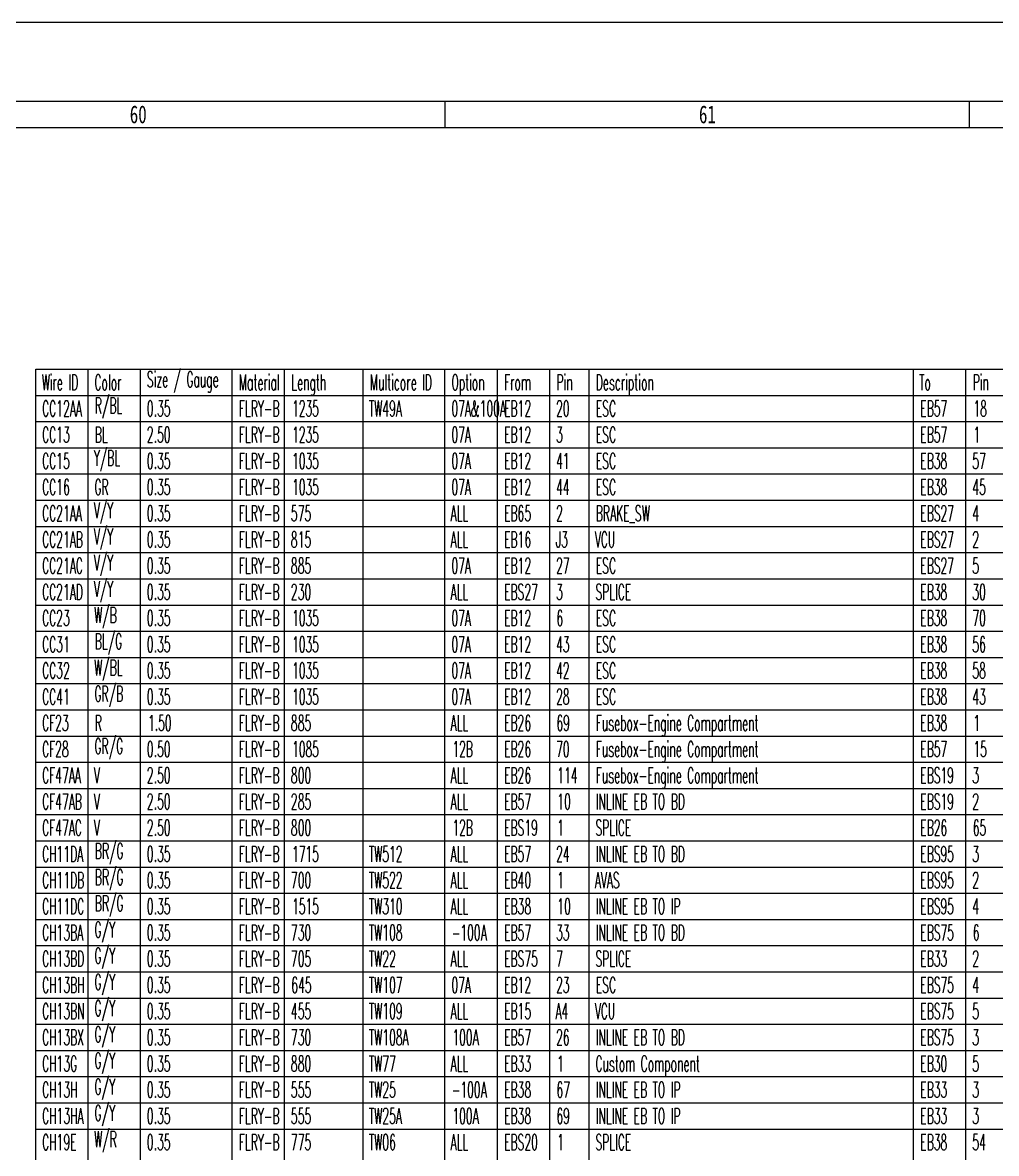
# Model space of a CAD drawing. Header units: inches. Extents: x 47316 to 59086, y 3141 to 11743.
# Drawn here: x 56187.3 to 56373.1, y 10083.3 to 10299.1 of the extents above; entities that cross this region are included whole.
import ezdxf

# ---------------------------------------------------------------- set-up
doc = ezdxf.new("R2010")
doc.units = ezdxf.units.IN
doc.header["$MEASUREMENT"] = 0
doc.styles.add('MtX_FangSong_GB2312', font='')
doc.styles.get("Standard").update_dxf_attribs({"font": ''})
doc.styles.get('MtX_FangSong_GB2312').set_extended_font_data('FangSong_GB2312')
doc.styles.get('Standard').set_extended_font_data('SimSun')

msp = doc.modelspace()

# ---------------------------------------------------------------- linework, layer by layer
at = {"color": 0, "lineweight": 15}
for p, q in [((57387.93, 10299.08), (50247.93, 10299.08)), ((50267.93, 10284.08), (57267.93, 10284.08)), ((56267.93, 10279.08), (56267.93, 10284.08)), ((56367.93, 10279.08), (56367.93, 10284.08)), ((50267.93, 10279.08), (57367.93, 10279.08)), ((56228.61, 10279.08), (56369.11, 10279.08))]:
    msp.add_line(p, q, dxfattribs=at)
at = {"color": 0, "linetype": 'Continuous', "lineweight": 15}
for p, q in [((56189.8, 9727.95), (56189.8, 10232.95)), ((56189.8, 10232.95), (56516.65, 10232.95)), ((56199.8, 9727.95), (56199.8, 10232.95)), ((56209.8, 9727.95), (56209.8, 10232.95)), ((56227.27, 9727.95), (56227.27, 10232.95)), ((56237.27, 9727.95), (56237.27, 10232.95)), ((56252.27, 9727.95), (56252.27, 10232.95)), ((56267.87, 9727.95), (56267.87, 10232.95)), ((56277.87, 9727.95), (56277.87, 10232.95)), ((56287.87, 9727.95), (56287.87, 10232.95)), ((56295.37, 9727.95), (56295.37, 10232.95)), ((56357.26, 9727.95), (56357.26, 10232.95)), ((56367.26, 9727.95), (56367.26, 10232.95)), ((56189.8, 10227.95), (56516.65, 10227.95)), ((56189.8, 10222.95), (56516.65, 10222.95)), ((56189.8, 10217.95), (56516.65, 10217.95)), ((56189.8, 10212.95), (56516.65, 10212.95)), ((56189.8, 10207.95), (56516.65, 10207.95)), ((56189.8, 10202.95), (56516.65, 10202.95)), ((56189.8, 10197.95), (56516.65, 10197.95)), ((56189.8, 10192.95), (56516.65, 10192.95)), ((56189.8, 10187.95), (56516.65, 10187.95)), ((56189.8, 10182.95), (56516.65, 10182.95)), ((56189.8, 10177.95), (56516.65, 10177.95)), ((56189.8, 10172.95), (56516.65, 10172.95)), ((56189.8, 10167.95), (56516.65, 10167.95)), ((56189.8, 10162.95), (56516.65, 10162.95)), ((56189.8, 10157.95), (56516.65, 10157.95)), ((56189.8, 10152.95), (56516.65, 10152.95)), ((56189.8, 10147.95), (56516.65, 10147.95)), ((56189.8, 10142.95), (56516.65, 10142.95)), ((56189.8, 10137.95), (56516.65, 10137.95)), ((56189.8, 10132.95), (56516.65, 10132.95)), ((56189.8, 10127.95), (56516.65, 10127.95)), ((56189.8, 10122.95), (56516.65, 10122.95)), ((56189.8, 10117.95), (56516.65, 10117.95)), ((56189.8, 10112.95), (56516.65, 10112.95)), ((56189.8, 10107.95), (56516.65, 10107.95)), ((56189.8, 10102.95), (56516.65, 10102.95)), ((56189.8, 10097.95), (56516.65, 10097.95)), ((56189.8, 10092.95), (56516.65, 10092.95)), ((56189.8, 10087.95), (56516.65, 10087.95))]:
    msp.add_line(p, q, dxfattribs=at)

# ---------------------------------------------------------------- texts
at = {"color": 0, "lineweight": 15, "style": 'MtX_FangSong_GB2312', "width": 0.7}
for s, p in [('60', (56207.74, 10279.88)), ('61', (56316.33, 10279.88))]:
    msp.add_text(s, height=3.4, dxfattribs=at).set_placement(p)
at = {"color": 140, "linetype": 'Continuous', "lineweight": 15, "char_height": 3, "attachment_point": 1}
for s, insert, width in [('\\Fromans.shx;\\W0.5000000000;\\T1.0000000000;\\o\\lWire ID', (56190.95, 10231.95), 8.0714), ('\\Fromans.shx;\\W0.5000000000;\\T1.0000000000;\\o\\lColor', (56201.02, 10231.95), 5.7143), ('\\Fromans.shx;\\W0.5000000000;\\T1.0000000000;\\o\\lSize / Gauge', (56211.02, 10232.52), 15.9286), ('\\Fromans.shx;\\W0.5000000000;\\T1.0000000000;\\o\\lMaterial', (56228.56, 10231.95), 8.6429), ('\\Fromans.shx;\\W0.5000000000;\\T1.0000000000;\\o\\lLength', (56238.56, 10231.95), 7.4286), ('\\Fromans.shx;\\W0.5000000000;\\T1.0000000000;\\o\\lMulticore ID', (56253.56, 10231.95), 13.5), ('\\Fromans.shx;\\W0.5000000000;\\T1.0000000000;\\o\\lOption', (56269.09, 10231.95), 7.0714), ('\\Fromans.shx;\\W0.5000000000;\\T1.0000000000;\\o\\lFrom', (56279.16, 10231.95), 5.7143), ('\\Fromans.shx;\\W0.5000000000;\\T1.0000000000;\\o\\lPin', (56289.16, 10231.95), 3.4286), ('\\Fromans.shx;\\W0.5000000000;\\T1.0000000000;\\o\\lDescription', (56296.66, 10231.95), 12.2857), ('\\Fromans.shx;\\W0.5000000000;\\T1.0000000000;\\o\\lTo', (56358.34, 10231.95), 2.5), ('\\Fromans.shx;\\W0.5000000000;\\T1.0000000000;\\o\\lPin', (56368.55, 10231.95), 3.4286)]:
    msp.add_mtext(s, dxfattribs=dict(at, insert=insert, width=width))
at = {"color": 7, "linetype": 'Continuous', "lineweight": 15, "char_height": 3, "attachment_point": 1}
for s, insert, width in [('\\Fromans.shx;\\W0.5000000000;\\T1.0000000000;\\o\\lR/BL', (56201.09, 10227.52), 5.7857), ('\\Fromans.shx;\\W0.5000000000;\\T1.0000000000;\\o\\lCC12AA', (56191.02, 10226.95), 8.4286), ('\\Fromans.shx;\\W0.5000000000;\\T1.0000000000;\\o\\l0.35', (56211.02, 10226.95), 5), ('\\Fromans.shx;\\W0.5000000000;\\T1.0000000000;\\o\\lFLRY-B', (56228.56, 10226.95), 8.6429), ('\\Fromans.shx;\\W0.5000000000;\\T1.0000000000;\\o\\l1235', (56238.7, 10226.95), 5.7143), ('\\Fromans.shx;\\W0.5000000000;\\T1.0000000000;\\o\\lTW49A', (56253.35, 10226.95), 7), ('\\Fromans.shx;\\W0.5000000000;\\T1.0000000000;\\o\\l07A&100A', (56269.09, 10226.95), 11.5714), ('\\Fromans.shx;\\W0.5000000000;\\T1.0000000000;\\o\\lEB12', (56279.16, 10226.95), 5.7143), ('\\Fromans.shx;\\W0.5000000000;\\T1.0000000000;\\o\\l20', (56289.09, 10226.95), 2.8571), ('\\Fromans.shx;\\W0.5000000000;\\T1.0000000000;\\o\\lESC', (56296.66, 10226.95), 4.2857), ('\\Fromans.shx;\\W0.5000000000;\\T1.0000000000;\\o\\lEB57', (56358.55, 10226.95), 5.7143), ('\\Fromans.shx;\\W0.5000000000;\\T1.0000000000;\\o\\l18', (56368.69, 10226.95), 2.8571), ('\\Fromans.shx;\\W0.5000000000;\\T1.0000000000;\\o\\lCC13', (56191.02, 10221.95), 5.8571), ('\\Fromans.shx;\\W0.5000000000;\\T1.0000000000;\\o\\lBL', (56201.09, 10221.95), 2.7143), ('\\Fromans.shx;\\W0.5000000000;\\T1.0000000000;\\o\\l2.50', (56211.02, 10221.95), 5), ('\\Fromans.shx;\\W0.5000000000;\\T1.0000000000;\\o\\lFLRY-B', (56228.56, 10221.95), 8.6429), ('\\Fromans.shx;\\W0.5000000000;\\T1.0000000000;\\o\\l1235', (56238.7, 10221.95), 5.7143), ('\\Fromans.shx;\\W0.5000000000;\\T1.0000000000;\\o\\l07A', (56269.09, 10221.95), 4.1429), ('\\Fromans.shx;\\W0.5000000000;\\T1.0000000000;\\o\\lEB12', (56279.16, 10221.95), 5.7143), ('\\Fromans.shx;\\W0.5000000000;\\T1.0000000000;\\o\\l3', (56289.09, 10221.95), 1.4286), ('\\Fromans.shx;\\W0.5000000000;\\T1.0000000000;\\o\\lESC', (56296.66, 10221.95), 4.2857), ('\\Fromans.shx;\\W0.5000000000;\\T1.0000000000;\\o\\lEB57', (56358.55, 10221.95), 5.7143), ('\\Fromans.shx;\\W0.5000000000;\\T1.0000000000;\\o\\l1', (56368.69, 10221.95), 1.4286), ('\\Fromans.shx;\\W0.5000000000;\\T1.0000000000;\\o\\lCC15', (56191.02, 10216.95), 5.8571), ('\\Fromans.shx;\\W0.5000000000;\\T1.0000000000;\\o\\lY/BL', (56200.88, 10217.52), 5.5714), ('\\Fromans.shx;\\W0.5000000000;\\T1.0000000000;\\o\\l0.35', (56211.02, 10216.95), 5), ('\\Fromans.shx;\\W0.5000000000;\\T1.0000000000;\\o\\lFLRY-B', (56228.56, 10216.95), 8.6429), ('\\Fromans.shx;\\W0.5000000000;\\T1.0000000000;\\o\\l1035', (56238.7, 10216.95), 5.7143), ('\\Fromans.shx;\\W0.5000000000;\\T1.0000000000;\\o\\l07A', (56269.09, 10216.95), 4.1429), ('\\Fromans.shx;\\W0.5000000000;\\T1.0000000000;\\o\\lEB12', (56279.16, 10216.95), 5.7143), ('\\Fromans.shx;\\W0.5000000000;\\T1.0000000000;\\o\\l41', (56289.09, 10216.95), 2.8571), ('\\Fromans.shx;\\W0.5000000000;\\T1.0000000000;\\o\\lESC', (56296.66, 10216.95), 4.2857), ('\\Fromans.shx;\\W0.5000000000;\\T1.0000000000;\\o\\lEB38', (56358.55, 10216.95), 5.7143), ('\\Fromans.shx;\\W0.5000000000;\\T1.0000000000;\\o\\l57', (56368.48, 10216.95), 2.8571), ('\\Fromans.shx;\\W0.5000000000;\\T1.0000000000;\\o\\lCC16', (56191.02, 10211.95), 5.8571), ('\\Fromans.shx;\\W0.5000000000;\\T1.0000000000;\\o\\lGR', (56201.02, 10211.95), 3), ('\\Fromans.shx;\\W0.5000000000;\\T1.0000000000;\\o\\l0.35', (56211.02, 10211.95), 5), ('\\Fromans.shx;\\W0.5000000000;\\T1.0000000000;\\o\\lFLRY-B', (56228.56, 10211.95), 8.6429), ('\\Fromans.shx;\\W0.5000000000;\\T1.0000000000;\\o\\l1035', (56238.7, 10211.95), 5.7143), ('\\Fromans.shx;\\W0.5000000000;\\T1.0000000000;\\o\\l07A', (56269.09, 10211.95), 4.1429), ('\\Fromans.shx;\\W0.5000000000;\\T1.0000000000;\\o\\lEB12', (56279.16, 10211.95), 5.7143), ('\\Fromans.shx;\\W0.5000000000;\\T1.0000000000;\\o\\l44', (56289.09, 10211.95), 2.8571), ('\\Fromans.shx;\\W0.5000000000;\\T1.0000000000;\\o\\lESC', (56296.66, 10211.95), 4.2857), ('\\Fromans.shx;\\W0.5000000000;\\T1.0000000000;\\o\\lEB38', (56358.55, 10211.95), 5.7143), ('\\Fromans.shx;\\W0.5000000000;\\T1.0000000000;\\o\\l45', (56368.48, 10211.95), 2.8571), ('\\Fromans.shx;\\W0.5000000000;\\T1.0000000000;\\o\\lCC21AA', (56191.02, 10206.95), 8.4286), ('\\Fromans.shx;\\W0.5000000000;\\T1.0000000000;\\o\\lV/Y', (56200.88, 10207.52), 4.1429), ('\\Fromans.shx;\\W0.5000000000;\\T1.0000000000;\\o\\l0.35', (56211.02, 10206.95), 5), ('\\Fromans.shx;\\W0.5000000000;\\T1.0000000000;\\o\\lFLRY-B', (56228.56, 10206.95), 8.6429), ('\\Fromans.shx;\\W0.5000000000;\\T1.0000000000;\\o\\l575', (56238.49, 10206.95), 4.2857), ('\\Fromans.shx;\\W0.5000000000;\\T1.0000000000;\\o\\lALL', (56268.95, 10206.95), 3.7143), ('\\Fromans.shx;\\W0.5000000000;\\T1.0000000000;\\o\\lEB65', (56279.16, 10206.95), 5.7143), ('\\Fromans.shx;\\W0.5000000000;\\T1.0000000000;\\o\\l2', (56289.09, 10206.95), 1.4286), ('\\Fromans.shx;\\W0.5000000000;\\T1.0000000000;\\o\\lBRAKE_SW', (56296.66, 10206.95), 12), ('\\Fromans.shx;\\W0.5000000000;\\T1.0000000000;\\o\\lEBS27', (56358.55, 10206.95), 7.1429), ('\\Fromans.shx;\\W0.5000000000;\\T1.0000000000;\\o\\l4', (56368.48, 10206.95), 1.4286), ('\\Fromans.shx;\\W0.5000000000;\\T1.0000000000;\\o\\lCC21AB', (56191.02, 10201.95), 8.6429), ('\\Fromans.shx;\\W0.5000000000;\\T1.0000000000;\\o\\lV/Y', (56200.88, 10202.52), 4.1429), ('\\Fromans.shx;\\W0.5000000000;\\T1.0000000000;\\o\\l0.35', (56211.02, 10201.95), 5), ('\\Fromans.shx;\\W0.5000000000;\\T1.0000000000;\\o\\lFLRY-B', (56228.56, 10201.95), 8.6429), ('\\Fromans.shx;\\W0.5000000000;\\T1.0000000000;\\o\\l815', (56238.49, 10201.95), 4.2857), ('\\Fromans.shx;\\W0.5000000000;\\T1.0000000000;\\o\\lALL', (56268.95, 10201.95), 3.7143), ('\\Fromans.shx;\\W0.5000000000;\\T1.0000000000;\\o\\lEB16', (56279.16, 10201.95), 5.7143), ('\\Fromans.shx;\\W0.5000000000;\\T1.0000000000;\\o\\lJ3', (56289.02, 10201.95), 2.5714), ('\\Fromans.shx;\\W0.5000000000;\\T1.0000000000;\\o\\lVCU', (56296.45, 10201.95), 4.3571), ('\\Fromans.shx;\\W0.5000000000;\\T1.0000000000;\\o\\lEBS27', (56358.55, 10201.95), 7.1429), ('\\Fromans.shx;\\W0.5000000000;\\T1.0000000000;\\o\\l2', (56368.48, 10201.95), 1.4286), ('\\Fromans.shx;\\W0.5000000000;\\T1.0000000000;\\o\\lV/Y', (56200.88, 10197.52), 4.1429), ('\\Fromans.shx;\\W0.5000000000;\\T1.0000000000;\\o\\lCC21AC', (56191.02, 10196.95), 8.6429), ('\\Fromans.shx;\\W0.5000000000;\\T1.0000000000;\\o\\l0.35', (56211.02, 10196.95), 5), ('\\Fromans.shx;\\W0.5000000000;\\T1.0000000000;\\o\\lFLRY-B', (56228.56, 10196.95), 8.6429), ('\\Fromans.shx;\\W0.5000000000;\\T1.0000000000;\\o\\l885', (56238.49, 10196.95), 4.2857), ('\\Fromans.shx;\\W0.5000000000;\\T1.0000000000;\\o\\l07A', (56269.09, 10196.95), 4.1429), ('\\Fromans.shx;\\W0.5000000000;\\T1.0000000000;\\o\\lEB12', (56279.16, 10196.95), 5.7143), ('\\Fromans.shx;\\W0.5000000000;\\T1.0000000000;\\o\\l27', (56289.09, 10196.95), 2.8571), ('\\Fromans.shx;\\W0.5000000000;\\T1.0000000000;\\o\\lESC', (56296.66, 10196.95), 4.2857), ('\\Fromans.shx;\\W0.5000000000;\\T1.0000000000;\\o\\lEBS27', (56358.55, 10196.95), 7.1429), ('\\Fromans.shx;\\W0.5000000000;\\T1.0000000000;\\o\\l5', (56368.48, 10196.95), 1.4286), ('\\Fromans.shx;\\W0.5000000000;\\T1.0000000000;\\o\\lV/Y', (56200.88, 10192.52), 4.1429), ('\\Fromans.shx;\\W0.5000000000;\\T1.0000000000;\\o\\lCC21AD', (56191.02, 10191.95), 8.6429), ('\\Fromans.shx;\\W0.5000000000;\\T1.0000000000;\\o\\l0.35', (56211.02, 10191.95), 5), ('\\Fromans.shx;\\W0.5000000000;\\T1.0000000000;\\o\\lFLRY-B', (56228.56, 10191.95), 8.6429), ('\\Fromans.shx;\\W0.5000000000;\\T1.0000000000;\\o\\l230', (56238.49, 10191.95), 4.2857), ('\\Fromans.shx;\\W0.5000000000;\\T1.0000000000;\\o\\lALL', (56268.95, 10191.95), 3.7143), ('\\Fromans.shx;\\W0.5000000000;\\T1.0000000000;\\o\\lEBS27', (56279.16, 10191.95), 7.1429), ('\\Fromans.shx;\\W0.5000000000;\\T1.0000000000;\\o\\l3', (56289.09, 10191.95), 1.4286), ('\\Fromans.shx;\\W0.5000000000;\\T1.0000000000;\\o\\lSPLICE', (56296.59, 10191.95), 7.5714), ('\\Fromans.shx;\\W0.5000000000;\\T1.0000000000;\\o\\lEB38', (56358.55, 10191.95), 5.7143), ('\\Fromans.shx;\\W0.5000000000;\\T1.0000000000;\\o\\l30', (56368.48, 10191.95), 2.8571), ('\\Fromans.shx;\\W0.5000000000;\\T1.0000000000;\\o\\lCC23', (56191.02, 10186.95), 5.8571), ('\\Fromans.shx;\\W0.5000000000;\\T1.0000000000;\\o\\lW/B', (56200.95, 10187.52), 4.7857), ('\\Fromans.shx;\\W0.5000000000;\\T1.0000000000;\\o\\l0.35', (56211.02, 10186.95), 5), ('\\Fromans.shx;\\W0.5000000000;\\T1.0000000000;\\o\\lFLRY-B', (56228.56, 10186.95), 8.6429), ('\\Fromans.shx;\\W0.5000000000;\\T1.0000000000;\\o\\l1035', (56238.7, 10186.95), 5.7143), ('\\Fromans.shx;\\W0.5000000000;\\T1.0000000000;\\o\\l07A', (56269.09, 10186.95), 4.1429), ('\\Fromans.shx;\\W0.5000000000;\\T1.0000000000;\\o\\lEB12', (56279.16, 10186.95), 5.7143), ('\\Fromans.shx;\\W0.5000000000;\\T1.0000000000;\\o\\l6', (56289.16, 10186.95), 1.4286), ('\\Fromans.shx;\\W0.5000000000;\\T1.0000000000;\\o\\lESC', (56296.66, 10186.95), 4.2857), ('\\Fromans.shx;\\W0.5000000000;\\T1.0000000000;\\o\\lEB38', (56358.55, 10186.95), 5.7143), ('\\Fromans.shx;\\W0.5000000000;\\T1.0000000000;\\o\\l70', (56368.48, 10186.95), 2.8571), ('\\Fromans.shx;\\W0.5000000000;\\T1.0000000000;\\o\\lBL/G', (56201.09, 10182.52), 5.7857), ('\\Fromans.shx;\\W0.5000000000;\\T1.0000000000;\\o\\lCC31', (56191.02, 10181.95), 5.8571), ('\\Fromans.shx;\\W0.5000000000;\\T1.0000000000;\\o\\l0.35', (56211.02, 10181.95), 5), ('\\Fromans.shx;\\W0.5000000000;\\T1.0000000000;\\o\\lFLRY-B', (56228.56, 10181.95), 8.6429), ('\\Fromans.shx;\\W0.5000000000;\\T1.0000000000;\\o\\l1035', (56238.7, 10181.95), 5.7143), ('\\Fromans.shx;\\W0.5000000000;\\T1.0000000000;\\o\\l07A', (56269.09, 10181.95), 4.1429), ('\\Fromans.shx;\\W0.5000000000;\\T1.0000000000;\\o\\lEB12', (56279.16, 10181.95), 5.7143), ('\\Fromans.shx;\\W0.5000000000;\\T1.0000000000;\\o\\l43', (56289.09, 10181.95), 2.8571), ('\\Fromans.shx;\\W0.5000000000;\\T1.0000000000;\\o\\lESC', (56296.66, 10181.95), 4.2857), ('\\Fromans.shx;\\W0.5000000000;\\T1.0000000000;\\o\\lEB38', (56358.55, 10181.95), 5.7143), ('\\Fromans.shx;\\W0.5000000000;\\T1.0000000000;\\o\\l56', (56368.48, 10181.95), 2.8571), ('\\Fromans.shx;\\W0.5000000000;\\T1.0000000000;\\o\\lW/BL', (56200.95, 10177.52), 6), ('\\Fromans.shx;\\W0.5000000000;\\T1.0000000000;\\o\\lCC32', (56191.02, 10176.95), 5.8571), ('\\Fromans.shx;\\W0.5000000000;\\T1.0000000000;\\o\\l0.35', (56211.02, 10176.95), 5), ('\\Fromans.shx;\\W0.5000000000;\\T1.0000000000;\\o\\lFLRY-B', (56228.56, 10176.95), 8.6429), ('\\Fromans.shx;\\W0.5000000000;\\T1.0000000000;\\o\\l1035', (56238.7, 10176.95), 5.7143), ('\\Fromans.shx;\\W0.5000000000;\\T1.0000000000;\\o\\l07A', (56269.09, 10176.95), 4.1429), ('\\Fromans.shx;\\W0.5000000000;\\T1.0000000000;\\o\\lEB12', (56279.16, 10176.95), 5.7143), ('\\Fromans.shx;\\W0.5000000000;\\T1.0000000000;\\o\\l42', (56289.09, 10176.95), 2.8571), ('\\Fromans.shx;\\W0.5000000000;\\T1.0000000000;\\o\\lESC', (56296.66, 10176.95), 4.2857), ('\\Fromans.shx;\\W0.5000000000;\\T1.0000000000;\\o\\lEB38', (56358.55, 10176.95), 5.7143), ('\\Fromans.shx;\\W0.5000000000;\\T1.0000000000;\\o\\l58', (56368.48, 10176.95), 2.8571), ('\\Fromans.shx;\\W0.5000000000;\\T1.0000000000;\\o\\lCC41', (56191.02, 10171.95), 5.8571), ('\\Fromans.shx;\\W0.5000000000;\\T1.0000000000;\\o\\lGR/B', (56201.02, 10172.52), 6.0714), ('\\Fromans.shx;\\W0.5000000000;\\T1.0000000000;\\o\\l0.35', (56211.02, 10171.95), 5), ('\\Fromans.shx;\\W0.5000000000;\\T1.0000000000;\\o\\lFLRY-B', (56228.56, 10171.95), 8.6429), ('\\Fromans.shx;\\W0.5000000000;\\T1.0000000000;\\o\\l1035', (56238.7, 10171.95), 5.7143), ('\\Fromans.shx;\\W0.5000000000;\\T1.0000000000;\\o\\l07A', (56269.09, 10171.95), 4.1429), ('\\Fromans.shx;\\W0.5000000000;\\T1.0000000000;\\o\\lEB12', (56279.16, 10171.95), 5.7143), ('\\Fromans.shx;\\W0.5000000000;\\T1.0000000000;\\o\\l28', (56289.09, 10171.95), 2.8571), ('\\Fromans.shx;\\W0.5000000000;\\T1.0000000000;\\o\\lESC', (56296.66, 10171.95), 4.2857), ('\\Fromans.shx;\\W0.5000000000;\\T1.0000000000;\\o\\lEB38', (56358.55, 10171.95), 5.7143), ('\\Fromans.shx;\\W0.5000000000;\\T1.0000000000;\\o\\l43', (56368.48, 10171.95), 2.8571), ('\\Fromans.shx;\\W0.5000000000;\\T1.0000000000;\\o\\lCF23', (56191.02, 10166.95), 5.6429), ('\\Fromans.shx;\\W0.5000000000;\\T1.0000000000;\\o\\lR', (56201.09, 10166.95), 1.5), ('\\Fromans.shx;\\W0.5000000000;\\T1.0000000000;\\o\\l1.50', (56211.23, 10166.95), 5), ('\\Fromans.shx;\\W0.5000000000;\\T1.0000000000;\\o\\lFLRY-B', (56228.56, 10166.95), 8.6429), ('\\Fromans.shx;\\W0.5000000000;\\T1.0000000000;\\o\\l885', (56238.49, 10166.95), 4.2857), ('\\Fromans.shx;\\W0.5000000000;\\T1.0000000000;\\o\\lALL', (56268.95, 10166.95), 3.7143), ('\\Fromans.shx;\\W0.5000000000;\\T1.0000000000;\\o\\lEB26', (56279.16, 10166.95), 5.7143), ('\\Fromans.shx;\\W0.5000000000;\\T1.0000000000;\\o\\l69', (56289.16, 10166.95), 2.8571), ('\\Fromans.shx;\\W0.5000000000;\\T1.0000000000;\\o\\lFusebox-Engine Compartment', (56296.66, 10166.95), 34.8571), ('\\Fromans.shx;\\W0.5000000000;\\T1.0000000000;\\o\\lEB38', (56358.55, 10166.95), 5.7143), ('\\Fromans.shx;\\W0.5000000000;\\T1.0000000000;\\o\\l1', (56368.69, 10166.95), 1.4286), ('\\Fromans.shx;\\W0.5000000000;\\T1.0000000000;\\o\\lGR/G', (56201.02, 10162.52), 6.0714), ('\\Fromans.shx;\\W0.5000000000;\\T1.0000000000;\\o\\lCF28', (56191.02, 10161.95), 5.6429), ('\\Fromans.shx;\\W0.5000000000;\\T1.0000000000;\\o\\l0.50', (56211.02, 10161.95), 5), ('\\Fromans.shx;\\W0.5000000000;\\T1.0000000000;\\o\\lFLRY-B', (56228.56, 10161.95), 8.6429), ('\\Fromans.shx;\\W0.5000000000;\\T1.0000000000;\\o\\l1085', (56238.7, 10161.95), 5.7143), ('\\Fromans.shx;\\W0.5000000000;\\T1.0000000000;\\o\\l12B', (56269.3, 10161.95), 4.3571), ('\\Fromans.shx;\\W0.5000000000;\\T1.0000000000;\\o\\lEB26', (56279.16, 10161.95), 5.7143), ('\\Fromans.shx;\\W0.5000000000;\\T1.0000000000;\\o\\l70', (56289.09, 10161.95), 2.8571), ('\\Fromans.shx;\\W0.5000000000;\\T1.0000000000;\\o\\lFusebox-Engine Compartment', (56296.66, 10161.95), 34.8571), ('\\Fromans.shx;\\W0.5000000000;\\T1.0000000000;\\o\\lEB57', (56358.55, 10161.95), 5.7143), ('\\Fromans.shx;\\W0.5000000000;\\T1.0000000000;\\o\\l15', (56368.69, 10161.95), 2.8571), ('\\Fromans.shx;\\W0.5000000000;\\T1.0000000000;\\o\\lCF47AA', (56191.02, 10156.95), 8.2143), ('\\Fromans.shx;\\W0.5000000000;\\T1.0000000000;\\o\\lV', (56200.88, 10156.95), 1.2857), ('\\Fromans.shx;\\W0.5000000000;\\T1.0000000000;\\o\\l2.50', (56211.02, 10156.95), 5), ('\\Fromans.shx;\\W0.5000000000;\\T1.0000000000;\\o\\lFLRY-B', (56228.56, 10156.95), 8.6429), ('\\Fromans.shx;\\W0.5000000000;\\T1.0000000000;\\o\\l800', (56238.49, 10156.95), 4.2857), ('\\Fromans.shx;\\W0.5000000000;\\T1.0000000000;\\o\\lALL', (56268.95, 10156.95), 3.7143), ('\\Fromans.shx;\\W0.5000000000;\\T1.0000000000;\\o\\lEB26', (56279.16, 10156.95), 5.7143), ('\\Fromans.shx;\\W0.5000000000;\\T1.0000000000;\\o\\l114', (56289.3, 10156.95), 4.2857), ('\\Fromans.shx;\\W0.5000000000;\\T1.0000000000;\\o\\lFusebox-Engine Compartment', (56296.66, 10156.95), 34.8571), ('\\Fromans.shx;\\W0.5000000000;\\T1.0000000000;\\o\\lEBS19', (56358.55, 10156.95), 7.1429), ('\\Fromans.shx;\\W0.5000000000;\\T1.0000000000;\\o\\l3', (56368.48, 10156.95), 1.4286), ('\\Fromans.shx;\\W0.5000000000;\\T1.0000000000;\\o\\lCF47AB', (56191.02, 10151.95), 8.4286), ('\\Fromans.shx;\\W0.5000000000;\\T1.0000000000;\\o\\lV', (56200.88, 10151.95), 1.2857), ('\\Fromans.shx;\\W0.5000000000;\\T1.0000000000;\\o\\l2.50', (56211.02, 10151.95), 5), ('\\Fromans.shx;\\W0.5000000000;\\T1.0000000000;\\o\\lFLRY-B', (56228.56, 10151.95), 8.6429), ('\\Fromans.shx;\\W0.5000000000;\\T1.0000000000;\\o\\l285', (56238.49, 10151.95), 4.2857), ('\\Fromans.shx;\\W0.5000000000;\\T1.0000000000;\\o\\lALL', (56268.95, 10151.95), 3.7143), ('\\Fromans.shx;\\W0.5000000000;\\T1.0000000000;\\o\\lEB57', (56279.16, 10151.95), 5.7143), ('\\Fromans.shx;\\W0.5000000000;\\T1.0000000000;\\o\\l10', (56289.3, 10151.95), 2.8571), ('\\Fromans.shx;\\W0.5000000000;\\T1.0000000000;\\o\\lINLINE EB TO BD', (56296.66, 10151.95), 19.9286), ('\\Fromans.shx;\\W0.5000000000;\\T1.0000000000;\\o\\lEBS19', (56358.55, 10151.95), 7.1429), ('\\Fromans.shx;\\W0.5000000000;\\T1.0000000000;\\o\\l2', (56368.48, 10151.95), 1.4286), ('\\Fromans.shx;\\W0.5000000000;\\T1.0000000000;\\o\\lCF47AC', (56191.02, 10146.95), 8.4286), ('\\Fromans.shx;\\W0.5000000000;\\T1.0000000000;\\o\\lV', (56200.88, 10146.95), 1.2857), ('\\Fromans.shx;\\W0.5000000000;\\T1.0000000000;\\o\\l2.50', (56211.02, 10146.95), 5), ('\\Fromans.shx;\\W0.5000000000;\\T1.0000000000;\\o\\lFLRY-B', (56228.56, 10146.95), 8.6429), ('\\Fromans.shx;\\W0.5000000000;\\T1.0000000000;\\o\\l800', (56238.49, 10146.95), 4.2857), ('\\Fromans.shx;\\W0.5000000000;\\T1.0000000000;\\o\\l12B', (56269.3, 10146.95), 4.3571), ('\\Fromans.shx;\\W0.5000000000;\\T1.0000000000;\\o\\lEBS19', (56279.16, 10146.95), 7.1429), ('\\Fromans.shx;\\W0.5000000000;\\T1.0000000000;\\o\\l1', (56289.3, 10146.95), 1.4286), ('\\Fromans.shx;\\W0.5000000000;\\T1.0000000000;\\o\\lSPLICE', (56296.59, 10146.95), 7.5714), ('\\Fromans.shx;\\W0.5000000000;\\T1.0000000000;\\o\\lEB26', (56358.55, 10146.95), 5.7143), ('\\Fromans.shx;\\W0.5000000000;\\T1.0000000000;\\o\\l65', (56368.55, 10146.95), 2.8571), ('\\Fromans.shx;\\W0.5000000000;\\T1.0000000000;\\o\\lCH11DA', (56191.02, 10141.95), 8.7143), ('\\Fromans.shx;\\W0.5000000000;\\T1.0000000000;\\o\\lBR/G', (56201.09, 10142.52), 6.0714), ('\\Fromans.shx;\\W0.5000000000;\\T1.0000000000;\\o\\l0.35', (56211.02, 10141.95), 5), ('\\Fromans.shx;\\W0.5000000000;\\T1.0000000000;\\o\\lFLRY-B', (56228.56, 10141.95), 8.6429), ('\\Fromans.shx;\\W0.5000000000;\\T1.0000000000;\\o\\l1715', (56238.7, 10141.95), 5.7143), ('\\Fromans.shx;\\W0.5000000000;\\T1.0000000000;\\o\\lTW512', (56253.35, 10141.95), 7.1429), ('\\Fromans.shx;\\W0.5000000000;\\T1.0000000000;\\o\\lALL', (56268.95, 10141.95), 3.7143), ('\\Fromans.shx;\\W0.5000000000;\\T1.0000000000;\\o\\lEB57', (56279.16, 10141.95), 5.7143), ('\\Fromans.shx;\\W0.5000000000;\\T1.0000000000;\\o\\l24', (56289.09, 10141.95), 2.8571), ('\\Fromans.shx;\\W0.5000000000;\\T1.0000000000;\\o\\lINLINE EB TO BD', (56296.66, 10141.95), 19.9286), ('\\Fromans.shx;\\W0.5000000000;\\T1.0000000000;\\o\\lEBS95', (56358.55, 10141.95), 7.1429), ('\\Fromans.shx;\\W0.5000000000;\\T1.0000000000;\\o\\l3', (56368.48, 10141.95), 1.4286), ('\\Fromans.shx;\\W0.5000000000;\\T1.0000000000;\\o\\lCH11DB', (56191.02, 10136.95), 8.9286), ('\\Fromans.shx;\\W0.5000000000;\\T1.0000000000;\\o\\lBR/G', (56201.09, 10137.52), 6.0714), ('\\Fromans.shx;\\W0.5000000000;\\T1.0000000000;\\o\\l0.35', (56211.02, 10136.95), 5), ('\\Fromans.shx;\\W0.5000000000;\\T1.0000000000;\\o\\lFLRY-B', (56228.56, 10136.95), 8.6429), ('\\Fromans.shx;\\W0.5000000000;\\T1.0000000000;\\o\\l700', (56238.49, 10136.95), 4.2857), ('\\Fromans.shx;\\W0.5000000000;\\T1.0000000000;\\o\\lTW522', (56253.35, 10136.95), 7.1429), ('\\Fromans.shx;\\W0.5000000000;\\T1.0000000000;\\o\\lALL', (56268.95, 10136.95), 3.7143), ('\\Fromans.shx;\\W0.5000000000;\\T1.0000000000;\\o\\lEB40', (56279.16, 10136.95), 5.7143), ('\\Fromans.shx;\\W0.5000000000;\\T1.0000000000;\\o\\l1', (56289.3, 10136.95), 1.4286), ('\\Fromans.shx;\\W0.5000000000;\\T1.0000000000;\\o\\lAVAS', (56296.45, 10136.95), 5.2857), ('\\Fromans.shx;\\W0.5000000000;\\T1.0000000000;\\o\\lEBS95', (56358.55, 10136.95), 7.1429), ('\\Fromans.shx;\\W0.5000000000;\\T1.0000000000;\\o\\l2', (56368.48, 10136.95), 1.4286), ('\\Fromans.shx;\\W0.5000000000;\\T1.0000000000;\\o\\lBR/G', (56201.09, 10132.52), 6.0714), ('\\Fromans.shx;\\W0.5000000000;\\T1.0000000000;\\o\\lCH11DC', (56191.02, 10131.95), 8.9286), ('\\Fromans.shx;\\W0.5000000000;\\T1.0000000000;\\o\\l0.35', (56211.02, 10131.95), 5), ('\\Fromans.shx;\\W0.5000000000;\\T1.0000000000;\\o\\lFLRY-B', (56228.56, 10131.95), 8.6429), ('\\Fromans.shx;\\W0.5000000000;\\T1.0000000000;\\o\\l1515', (56238.7, 10131.95), 5.7143), ('\\Fromans.shx;\\W0.5000000000;\\T1.0000000000;\\o\\lTW310', (56253.35, 10131.95), 7.1429), ('\\Fromans.shx;\\W0.5000000000;\\T1.0000000000;\\o\\lALL', (56268.95, 10131.95), 3.7143), ('\\Fromans.shx;\\W0.5000000000;\\T1.0000000000;\\o\\lEB38', (56279.16, 10131.95), 5.7143), ('\\Fromans.shx;\\W0.5000000000;\\T1.0000000000;\\o\\l10', (56289.3, 10131.95), 2.8571), ('\\Fromans.shx;\\W0.5000000000;\\T1.0000000000;\\o\\lINLINE EB TO IP', (56296.66, 10131.95), 19), ('\\Fromans.shx;\\W0.5000000000;\\T1.0000000000;\\o\\lEBS95', (56358.55, 10131.95), 7.1429), ('\\Fromans.shx;\\W0.5000000000;\\T1.0000000000;\\o\\l4', (56368.48, 10131.95), 1.4286), ('\\Fromans.shx;\\W0.5000000000;\\T1.0000000000;\\o\\lCH13BA', (56191.02, 10126.95), 8.7143), ('\\Fromans.shx;\\W0.5000000000;\\T1.0000000000;\\o\\lG/Y', (56201.02, 10127.52), 4.3571), ('\\Fromans.shx;\\W0.5000000000;\\T1.0000000000;\\o\\l0.35', (56211.02, 10126.95), 5), ('\\Fromans.shx;\\W0.5000000000;\\T1.0000000000;\\o\\lFLRY-B', (56228.56, 10126.95), 8.6429), ('\\Fromans.shx;\\W0.5000000000;\\T1.0000000000;\\o\\l730', (56238.49, 10126.95), 4.2857), ('\\Fromans.shx;\\W0.5000000000;\\T1.0000000000;\\o\\lTW108', (56253.35, 10126.95), 7.1429), ('\\Fromans.shx;\\W0.5000000000;\\T1.0000000000;\\o\\l-100A', (56269.16, 10126.95), 7.4286), ('\\Fromans.shx;\\W0.5000000000;\\T1.0000000000;\\o\\lEB57', (56279.16, 10126.95), 5.7143), ('\\Fromans.shx;\\W0.5000000000;\\T1.0000000000;\\o\\l33', (56289.09, 10126.95), 2.8571), ('\\Fromans.shx;\\W0.5000000000;\\T1.0000000000;\\o\\lINLINE EB TO BD', (56296.66, 10126.95), 19.9286), ('\\Fromans.shx;\\W0.5000000000;\\T1.0000000000;\\o\\lEBS75', (56358.55, 10126.95), 7.1429), ('\\Fromans.shx;\\W0.5000000000;\\T1.0000000000;\\o\\l6', (56368.55, 10126.95), 1.4286), ('\\Fromans.shx;\\W0.5000000000;\\T1.0000000000;\\o\\lCH13BD', (56191.02, 10121.95), 8.9286), ('\\Fromans.shx;\\W0.5000000000;\\T1.0000000000;\\o\\lG/Y', (56201.02, 10122.52), 4.3571), ('\\Fromans.shx;\\W0.5000000000;\\T1.0000000000;\\o\\l0.35', (56211.02, 10121.95), 5), ('\\Fromans.shx;\\W0.5000000000;\\T1.0000000000;\\o\\lFLRY-B', (56228.56, 10121.95), 8.6429), ('\\Fromans.shx;\\W0.5000000000;\\T1.0000000000;\\o\\l705', (56238.49, 10121.95), 4.2857), ('\\Fromans.shx;\\W0.5000000000;\\T1.0000000000;\\o\\lTW22', (56253.35, 10121.95), 5.7143), ('\\Fromans.shx;\\W0.5000000000;\\T1.0000000000;\\o\\lALL', (56268.95, 10121.95), 3.7143), ('\\Fromans.shx;\\W0.5000000000;\\T1.0000000000;\\o\\lEBS75', (56279.16, 10121.95), 7.1429), ('\\Fromans.shx;\\W0.5000000000;\\T1.0000000000;\\o\\l7', (56289.09, 10121.95), 1.4286), ('\\Fromans.shx;\\W0.5000000000;\\T1.0000000000;\\o\\lSPLICE', (56296.59, 10121.95), 7.5714), ('\\Fromans.shx;\\W0.5000000000;\\T1.0000000000;\\o\\lEB33', (56358.55, 10121.95), 5.7143), ('\\Fromans.shx;\\W0.5000000000;\\T1.0000000000;\\o\\l2', (56368.48, 10121.95), 1.4286), ('\\Fromans.shx;\\W0.5000000000;\\T1.0000000000;\\o\\lG/Y', (56201.02, 10117.52), 4.3571), ('\\Fromans.shx;\\W0.5000000000;\\T1.0000000000;\\o\\lCH13BH', (56191.02, 10116.95), 9), ('\\Fromans.shx;\\W0.5000000000;\\T1.0000000000;\\o\\l0.35', (56211.02, 10116.95), 5), ('\\Fromans.shx;\\W0.5000000000;\\T1.0000000000;\\o\\lFLRY-B', (56228.56, 10116.95), 8.6429), ('\\Fromans.shx;\\W0.5000000000;\\T1.0000000000;\\o\\l645', (56238.56, 10116.95), 4.2857), ('\\Fromans.shx;\\W0.5000000000;\\T1.0000000000;\\o\\lTW107', (56253.35, 10116.95), 7.1429), ('\\Fromans.shx;\\W0.5000000000;\\T1.0000000000;\\o\\l07A', (56269.09, 10116.95), 4.1429), ('\\Fromans.shx;\\W0.5000000000;\\T1.0000000000;\\o\\lEB12', (56279.16, 10116.95), 5.7143), ('\\Fromans.shx;\\W0.5000000000;\\T1.0000000000;\\o\\l23', (56289.09, 10116.95), 2.8571), ('\\Fromans.shx;\\W0.5000000000;\\T1.0000000000;\\o\\lESC', (56296.66, 10116.95), 4.2857), ('\\Fromans.shx;\\W0.5000000000;\\T1.0000000000;\\o\\lEBS75', (56358.55, 10116.95), 7.1429), ('\\Fromans.shx;\\W0.5000000000;\\T1.0000000000;\\o\\l4', (56368.48, 10116.95), 1.4286), ('\\Fromans.shx;\\W0.5000000000;\\T1.0000000000;\\o\\lCH13BN', (56191.02, 10111.95), 9), ('\\Fromans.shx;\\W0.5000000000;\\T1.0000000000;\\o\\lG/Y', (56201.02, 10112.52), 4.3571), ('\\Fromans.shx;\\W0.5000000000;\\T1.0000000000;\\o\\l0.35', (56211.02, 10111.95), 5), ('\\Fromans.shx;\\W0.5000000000;\\T1.0000000000;\\o\\lFLRY-B', (56228.56, 10111.95), 8.6429), ('\\Fromans.shx;\\W0.5000000000;\\T1.0000000000;\\o\\l455', (56238.49, 10111.95), 4.2857), ('\\Fromans.shx;\\W0.5000000000;\\T1.0000000000;\\o\\lTW109', (56253.35, 10111.95), 7.1429), ('\\Fromans.shx;\\W0.5000000000;\\T1.0000000000;\\o\\lALL', (56268.95, 10111.95), 3.7143), ('\\Fromans.shx;\\W0.5000000000;\\T1.0000000000;\\o\\lEB15', (56279.16, 10111.95), 5.7143), ('\\Fromans.shx;\\W0.5000000000;\\T1.0000000000;\\o\\lA4', (56288.95, 10111.95), 2.7143), ('\\Fromans.shx;\\W0.5000000000;\\T1.0000000000;\\o\\lVCU', (56296.45, 10111.95), 4.3571), ('\\Fromans.shx;\\W0.5000000000;\\T1.0000000000;\\o\\lEBS75', (56358.55, 10111.95), 7.1429), ('\\Fromans.shx;\\W0.5000000000;\\T1.0000000000;\\o\\l5', (56368.48, 10111.95), 1.4286), ('\\Fromans.shx;\\W0.5000000000;\\T1.0000000000;\\o\\lCH13BX', (56191.02, 10106.95), 8.8571), ('\\Fromans.shx;\\W0.5000000000;\\T1.0000000000;\\o\\lG/Y', (56201.02, 10107.52), 4.3571), ('\\Fromans.shx;\\W0.5000000000;\\T1.0000000000;\\o\\l0.35', (56211.02, 10106.95), 5), ('\\Fromans.shx;\\W0.5000000000;\\T1.0000000000;\\o\\lFLRY-B', (56228.56, 10106.95), 8.6429), ('\\Fromans.shx;\\W0.5000000000;\\T1.0000000000;\\o\\l730', (56238.49, 10106.95), 4.2857), ('\\Fromans.shx;\\W0.5000000000;\\T1.0000000000;\\o\\lTW108A', (56253.35, 10106.95), 8.4286), ('\\Fromans.shx;\\W0.5000000000;\\T1.0000000000;\\o\\l100A', (56269.3, 10106.95), 5.5714), ('\\Fromans.shx;\\W0.5000000000;\\T1.0000000000;\\o\\lEB57', (56279.16, 10106.95), 5.7143), ('\\Fromans.shx;\\W0.5000000000;\\T1.0000000000;\\o\\l26', (56289.09, 10106.95), 2.8571), ('\\Fromans.shx;\\W0.5000000000;\\T1.0000000000;\\o\\lINLINE EB TO BD', (56296.66, 10106.95), 19.9286), ('\\Fromans.shx;\\W0.5000000000;\\T1.0000000000;\\o\\lEBS75', (56358.55, 10106.95), 7.1429), ('\\Fromans.shx;\\W0.5000000000;\\T1.0000000000;\\o\\l3', (56368.48, 10106.95), 1.4286), ('\\Fromans.shx;\\W0.5000000000;\\T1.0000000000;\\o\\lG/Y', (56201.02, 10102.52), 4.3571), ('\\Fromans.shx;\\W0.5000000000;\\T1.0000000000;\\o\\lCH13G', (56191.02, 10101.95), 7.4286), ('\\Fromans.shx;\\W0.5000000000;\\T1.0000000000;\\o\\l0.35', (56211.02, 10101.95), 5), ('\\Fromans.shx;\\W0.5000000000;\\T1.0000000000;\\o\\lFLRY-B', (56228.56, 10101.95), 8.6429), ('\\Fromans.shx;\\W0.5000000000;\\T1.0000000000;\\o\\l880', (56238.49, 10101.95), 4.2857), ('\\Fromans.shx;\\W0.5000000000;\\T1.0000000000;\\o\\lTW77', (56253.35, 10101.95), 5.7143), ('\\Fromans.shx;\\W0.5000000000;\\T1.0000000000;\\o\\lALL', (56268.95, 10101.95), 3.7143), ('\\Fromans.shx;\\W0.5000000000;\\T1.0000000000;\\o\\lEB33', (56279.16, 10101.95), 5.7143), ('\\Fromans.shx;\\W0.5000000000;\\T1.0000000000;\\o\\l1', (56289.3, 10101.95), 1.4286), ('\\Fromans.shx;\\W0.5000000000;\\T1.0000000000;\\o\\lCustom Component', (56296.59, 10101.95), 22.5), ('\\Fromans.shx;\\W0.5000000000;\\T1.0000000000;\\o\\lEB30', (56358.55, 10101.95), 5.7143), ('\\Fromans.shx;\\W0.5000000000;\\T1.0000000000;\\o\\l5', (56368.48, 10101.95), 1.4286), ('\\Fromans.shx;\\W0.5000000000;\\T1.0000000000;\\o\\lG/Y', (56201.02, 10097.52), 4.3571), ('\\Fromans.shx;\\W0.5000000000;\\T1.0000000000;\\o\\lCH13H', (56191.02, 10096.95), 7.5), ('\\Fromans.shx;\\W0.5000000000;\\T1.0000000000;\\o\\l0.35', (56211.02, 10096.95), 5), ('\\Fromans.shx;\\W0.5000000000;\\T1.0000000000;\\o\\lFLRY-B', (56228.56, 10096.95), 8.6429), ('\\Fromans.shx;\\W0.5000000000;\\T1.0000000000;\\o\\l555', (56238.49, 10096.95), 4.2857), ('\\Fromans.shx;\\W0.5000000000;\\T1.0000000000;\\o\\lTW25', (56253.35, 10096.95), 5.7143), ('\\Fromans.shx;\\W0.5000000000;\\T1.0000000000;\\o\\l-100A', (56269.16, 10096.95), 7.4286), ('\\Fromans.shx;\\W0.5000000000;\\T1.0000000000;\\o\\lEB38', (56279.16, 10096.95), 5.7143), ('\\Fromans.shx;\\W0.5000000000;\\T1.0000000000;\\o\\l67', (56289.16, 10096.95), 2.8571), ('\\Fromans.shx;\\W0.5000000000;\\T1.0000000000;\\o\\lINLINE EB TO IP', (56296.66, 10096.95), 19), ('\\Fromans.shx;\\W0.5000000000;\\T1.0000000000;\\o\\lEB33', (56358.55, 10096.95), 5.7143), ('\\Fromans.shx;\\W0.5000000000;\\T1.0000000000;\\o\\l3', (56368.48, 10096.95), 1.4286), ('\\Fromans.shx;\\W0.5000000000;\\T1.0000000000;\\o\\lCH13HA', (56191.02, 10091.95), 8.7857), ('\\Fromans.shx;\\W0.5000000000;\\T1.0000000000;\\o\\lG/Y', (56201.02, 10092.52), 4.3571), ('\\Fromans.shx;\\W0.5000000000;\\T1.0000000000;\\o\\l0.35', (56211.02, 10091.95), 5), ('\\Fromans.shx;\\W0.5000000000;\\T1.0000000000;\\o\\lFLRY-B', (56228.56, 10091.95), 8.6429), ('\\Fromans.shx;\\W0.5000000000;\\T1.0000000000;\\o\\l555', (56238.49, 10091.95), 4.2857), ('\\Fromans.shx;\\W0.5000000000;\\T1.0000000000;\\o\\lTW25A', (56253.35, 10091.95), 7), ('\\Fromans.shx;\\W0.5000000000;\\T1.0000000000;\\o\\l100A', (56269.3, 10091.95), 5.5714), ('\\Fromans.shx;\\W0.5000000000;\\T1.0000000000;\\o\\lEB38', (56279.16, 10091.95), 5.7143), ('\\Fromans.shx;\\W0.5000000000;\\T1.0000000000;\\o\\l69', (56289.16, 10091.95), 2.8571), ('\\Fromans.shx;\\W0.5000000000;\\T1.0000000000;\\o\\lINLINE EB TO IP', (56296.66, 10091.95), 19), ('\\Fromans.shx;\\W0.5000000000;\\T1.0000000000;\\o\\lEB33', (56358.55, 10091.95), 5.7143), ('\\Fromans.shx;\\W0.5000000000;\\T1.0000000000;\\o\\l3', (56368.48, 10091.95), 1.4286), ('\\Fromans.shx;\\W0.5000000000;\\T1.0000000000;\\o\\lW/R', (56200.95, 10087.52), 4.7857), ('\\Fromans.shx;\\W0.5000000000;\\T1.0000000000;\\o\\lCH19E', (56191.02, 10086.95), 7.2857), ('\\Fromans.shx;\\W0.5000000000;\\T1.0000000000;\\o\\l0.35', (56211.02, 10086.95), 5), ('\\Fromans.shx;\\W0.5000000000;\\T1.0000000000;\\o\\lFLRY-B', (56228.56, 10086.95), 8.6429), ('\\Fromans.shx;\\W0.5000000000;\\T1.0000000000;\\o\\l775', (56238.49, 10086.95), 4.2857), ('\\Fromans.shx;\\W0.5000000000;\\T1.0000000000;\\o\\lTW06', (56253.35, 10086.95), 5.7143), ('\\Fromans.shx;\\W0.5000000000;\\T1.0000000000;\\o\\lALL', (56268.95, 10086.95), 3.7143), ('\\Fromans.shx;\\W0.5000000000;\\T1.0000000000;\\o\\lEBS20', (56279.16, 10086.95), 7.1429), ('\\Fromans.shx;\\W0.5000000000;\\T1.0000000000;\\o\\l1', (56289.3, 10086.95), 1.4286), ('\\Fromans.shx;\\W0.5000000000;\\T1.0000000000;\\o\\lSPLICE', (56296.59, 10086.95), 7.5714), ('\\Fromans.shx;\\W0.5000000000;\\T1.0000000000;\\o\\lEB38', (56358.55, 10086.95), 5.7143), ('\\Fromans.shx;\\W0.5000000000;\\T1.0000000000;\\o\\l54', (56368.48, 10086.95), 2.8571)]:
    msp.add_mtext(s, dxfattribs=dict(at, insert=insert, width=width))

doc.saveas('drawing.dxf')
